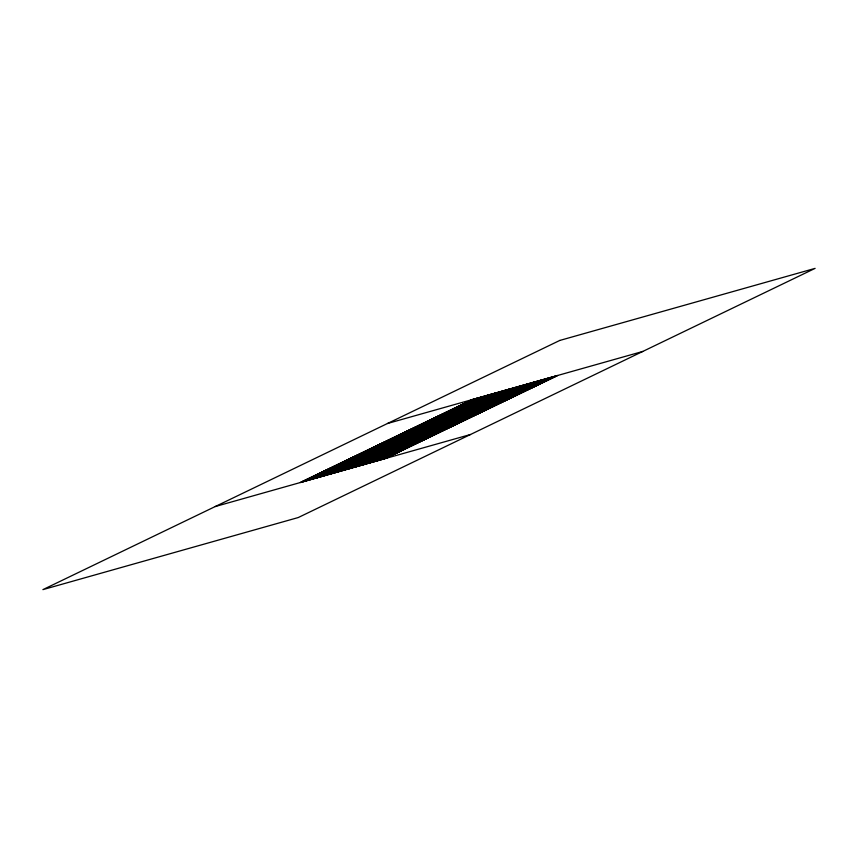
<?xml version="1.0" encoding="UTF-8"?>
<svg xmlns="http://www.w3.org/2000/svg" width="858" height="858" viewBox="0 0 858 858"><rect width="100%" height="100%" fill="white"/><g stroke="black" fill="none" stroke-linecap="round" stroke-linejoin="round"><path stroke-width="1.29" d="M300.3 482.539L472.586 399.485M300.965 482.357L473.251 399.292M301.63 482.164L474.581 398.916M302.96 481.788L475.246 398.734M303.625 481.606L476.576 398.359M304.955 481.231L477.241 398.166M305.62 481.038L478.571 397.79M306.95 480.662L479.236 397.608M307.614 480.48L480.566 397.233M308.944 480.105L481.231 397.039M309.609 479.912L482.561 396.664M310.939 479.536L483.226 396.482M311.604 479.354L484.555 396.106M312.934 478.979L485.22 395.913M313.599 478.785L486.55 395.538M314.929 478.41L487.215 395.356M315.594 478.228L488.545 394.98M316.924 477.852L489.21 394.787M317.589 477.659L490.54 394.412M318.919 477.284L491.205 394.23M319.584 477.102L492.535 393.854M320.913 476.726L493.2 393.661M321.578 476.533L494.53 393.286M322.908 476.158L495.195 393.103M323.573 475.976L496.525 392.728M324.903 475.6L497.19 392.535M325.568 475.407L498.519 392.16M326.898 475.032L499.184 391.977M327.563 474.849L500.514 391.602M328.893 474.474L501.179 391.409M329.558 474.281L502.509 391.034M330.888 473.906L503.174 390.851M331.553 473.723L504.504 390.476M332.883 473.348L505.169 390.283M333.548 473.155L506.499 389.907M334.877 472.779L507.164 389.725M335.542 472.597L508.494 389.35M336.872 472.222L509.159 389.157M337.537 472.029L510.489 388.781M338.867 471.653L511.154 388.599M339.532 471.471L512.483 388.224M340.862 471.096L513.148 388.031M341.527 470.903L514.478 387.655M342.857 470.527L515.143 387.473M343.522 470.345L516.473 387.097M344.852 469.969L517.138 386.904M345.517 469.776L518.468 386.529M346.846 469.401L519.133 386.347M347.511 469.219L520.463 385.971M348.841 468.843L521.128 385.778M349.506 468.65L521.793 385.596M350.171 468.468L523.123 385.221M351.501 468.093L523.788 385.027M352.166 467.9L525.117 384.652M353.496 467.524L525.782 384.47M354.161 467.342L527.112 384.094M355.491 466.966L527.777 383.901M356.156 466.773L529.107 383.526M357.486 466.398L529.772 383.344M358.151 466.216L531.102 382.968M359.481 465.84L531.767 382.775M360.146 465.647L533.097 382.4M361.475 465.272L533.762 382.218M362.14 465.09L535.092 381.842M363.47 464.714L535.757 381.649M364.135 464.521L537.087 381.274M365.465 464.146L537.751 381.091M366.13 463.964L539.081 380.716M367.46 463.588L539.746 380.523M368.125 463.395L541.076 380.148M369.455 463.02L541.741 379.965M370.12 462.837L543.071 379.59M371.45 462.462L543.736 379.397M372.115 462.269L545.066 379.022M373.445 461.894L545.731 378.839M374.109 461.711L547.061 378.464M375.439 461.336L547.726 378.271M376.104 461.143L549.056 377.895M377.434 460.767L549.721 377.713M378.099 460.585L551.05 377.338M379.429 460.21L551.715 377.145M380.094 460.017L553.045 376.769M381.424 459.641L553.71 376.587M382.089 459.459L555.04 376.212M383.419 459.084L555.705 376.019M384.084 458.891L557.035 375.643M385.414 458.515L557.7 375.461M387.473 423.509L642.814 351.437M471.246 400.128L556.349 376.104M469.894 400.783L555.008 376.759M468.554 401.426L553.657 377.402M467.202 402.08L552.316 378.056M465.862 402.724L550.965 378.7M464.51 403.378L549.624 379.354M463.17 404.021L548.273 379.997M461.819 404.676L546.932 380.652M460.478 405.319L545.581 381.295M459.127 405.973L544.24 381.949M457.786 406.617L542.889 382.593M456.435 407.271L541.548 383.247M455.094 407.915L540.197 383.891M453.743 408.569L538.856 384.545M452.402 409.212L537.505 385.188M451.051 409.867L536.164 385.843M449.71 410.51L534.813 386.486M448.359 411.164L533.472 387.14M447.018 411.808L532.121 387.784M445.667 412.462L530.78 388.438M444.326 413.116L529.429 389.082M442.975 413.76L528.088 389.736M441.634 414.414L526.737 390.379M440.283 415.058L525.396 391.034M438.942 415.712L524.045 391.677M437.591 416.355L522.704 392.331M436.25 417.009L521.353 392.975M434.899 417.653L520.012 393.629M433.558 418.307L518.661 394.272M432.207 418.951L517.32 394.927M430.866 419.605L515.969 395.57M429.515 420.248L514.628 396.224M428.174 420.903L513.277 396.868M426.823 421.546L511.936 397.522M425.482 422.2L510.585 398.166M424.131 422.844L509.244 398.82M422.79 423.498L507.893 399.463M421.439 424.142L506.552 400.118M420.098 424.796L505.201 400.761M418.747 425.439L503.861 401.415M417.406 426.094L502.509 402.059M416.055 426.737L501.169 402.713M414.714 427.391L499.817 403.357M413.363 428.035L498.477 404.011M412.022 428.689L497.125 404.654M410.671 429.332L495.785 405.308M409.33 429.987L494.433 405.952M407.979 430.63L493.093 406.606M406.638 431.284L491.741 407.25M405.287 431.928L490.401 407.904M403.946 432.582L489.049 408.547M402.595 433.226L487.709 409.202M401.254 433.88L486.357 409.845M399.903 434.523L485.017 410.499M398.562 435.178L483.665 411.143M397.211 435.821L482.325 411.797M395.87 436.475L480.973 412.441M394.519 437.119L479.633 413.095M393.179 437.773L478.281 413.738M391.827 438.417L476.941 414.393M390.487 439.071L475.589 415.036M389.135 439.714L474.249 415.69M387.795 440.369L472.897 416.334M386.443 441.012L471.557 416.988M385.103 441.666L470.205 417.631M383.751 442.31L468.865 418.286M382.411 442.964L467.513 418.929M381.059 443.607L466.173 419.583M379.719 444.262L464.821 420.227M378.367 444.905L463.481 420.881M377.027 445.559L462.13 421.525M375.675 446.203L460.789 422.179M374.335 446.857L459.438 422.822M372.983 447.501L458.097 423.477M371.643 448.155L456.746 424.12M370.291 448.798L455.405 424.774M368.951 449.453L454.054 425.418M367.599 450.096L452.713 426.072M366.259 450.75L451.362 426.716M364.907 451.394L450.021 427.37M363.567 452.048L448.67 428.013M362.215 452.692L447.329 428.668M360.875 453.346L445.978 429.311M359.523 453.989L444.637 429.965M358.183 454.643L443.286 430.609M356.831 455.287L441.945 431.263M355.491 455.941L440.594 431.906M354.139 456.585L439.253 432.561M352.799 457.239L437.902 433.204M351.448 457.882L436.561 433.858M350.107 458.537L435.21 434.502M348.756 459.18L433.869 435.156M347.415 459.834L432.518 435.8M346.064 460.478L431.177 436.454M344.723 461.132L429.826 437.097M343.372 461.776L428.485 437.752M342.031 462.43L427.134 438.395M340.68 463.073L425.793 439.049M339.339 463.728L424.442 439.693M337.988 464.371L423.101 440.347M336.647 465.025L421.75 440.991M335.296 465.669L420.409 441.645M333.955 466.323L419.058 442.288M332.604 466.966L417.717 442.942M331.263 467.621L416.366 443.586M329.912 468.264L415.025 444.24M328.571 468.918L413.674 444.884M327.22 469.562L412.333 445.538M325.879 470.216L410.982 446.192M324.528 470.86L409.641 446.836M323.187 471.514L408.29 447.49M321.836 472.157L406.949 448.133M320.495 472.812L405.598 448.788M319.144 473.455L404.257 449.431M317.803 474.109L402.906 450.085M316.452 474.753L401.565 450.729M315.111 475.407L400.214 451.383M313.76 476.051L398.873 452.027M312.419 476.705L397.522 452.681M311.068 477.348L396.181 453.324M309.727 478.003L394.83 453.979M308.376 478.646L393.49 454.622M307.035 479.3L392.138 455.276M305.684 479.944L390.798 455.92M304.343 480.598L389.446 456.574M302.992 481.241L388.106 457.217M301.651 481.896L386.754 457.872M215.186 506.563L470.527 434.491M559.759 340.454L42.9 589.628L298.241 517.546L815.1 268.372L559.759 340.454"/></g></svg>
